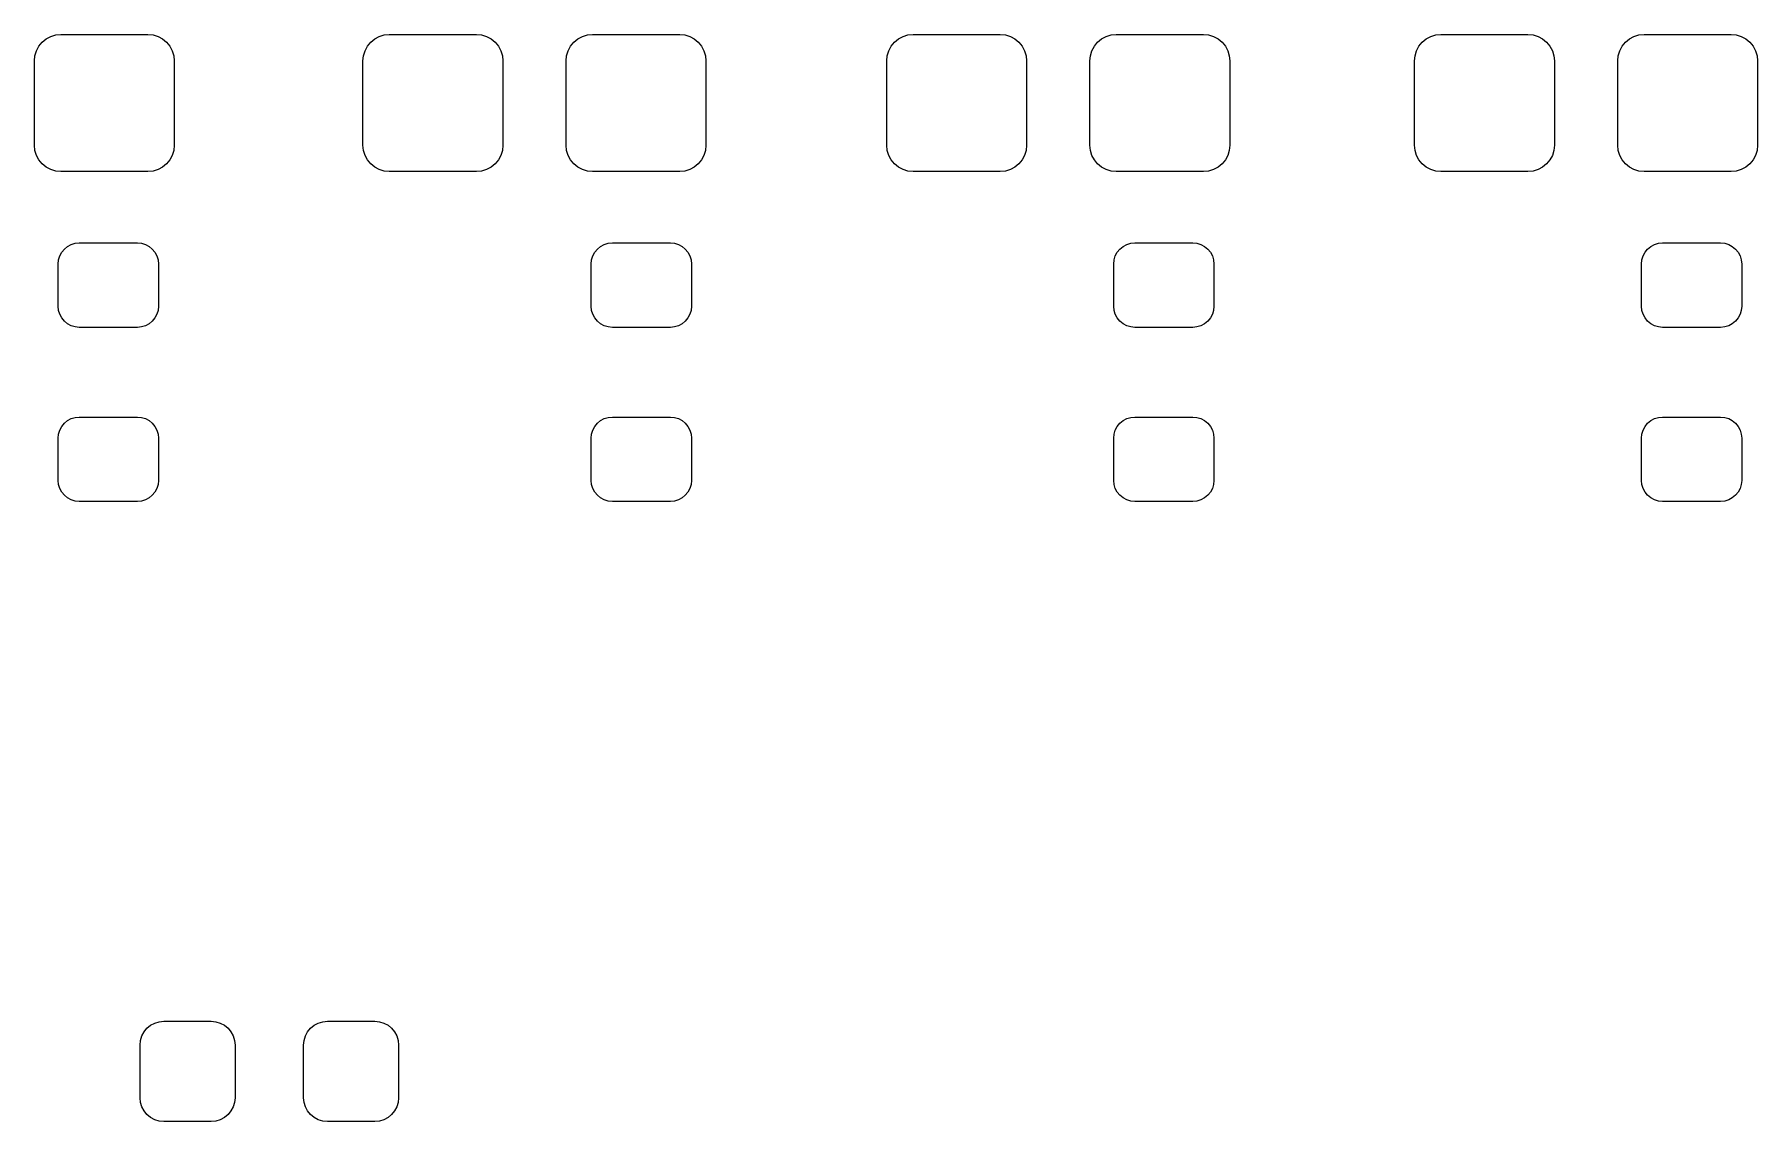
# Model space of a CAD drawing. Extents: x 107 to 210, y -143 to -92.
# Drawn here: x 156.2 to 172.53, y -102 to -91.7 of the extents above; entities that cross this region are included whole.
import ezdxf

# ---------------------------------------------------------------- set-up
doc = ezdxf.new("R2010")
doc.units = 0
doc.layers.add('BLACK', color=7, linetype='CONTINUOUS')

msp = doc.modelspace()

# ---------------------------------------------------------------- linework, layer by layer
at = {"layer": 'BLACK', "linetype": 'CONTINUOUS'}
for p, q in [((156.273, -91.7732), (156.311, -91.7421)), ((156.311, -91.7421), (156.354, -91.719)), ((156.354, -91.719), (156.401, -91.7048)), ((156.401, -91.7048), (156.45, -91.7)), ((156.45, -91.7), (157.275, -91.7)), ((157.275, -91.7), (157.324, -91.7048)), ((157.324, -91.7048), (157.371, -91.719)), ((157.371, -91.719), (157.414, -91.7421)), ((157.414, -91.7421), (157.452, -91.7732)), ((159.386, -91.7732), (159.424, -91.7421)), ((159.424, -91.7421), (159.467, -91.719)), ((159.467, -91.719), (159.514, -91.7048)), ((159.514, -91.7048), (159.562, -91.7)), ((159.562, -91.7), (160.388, -91.7)), ((160.388, -91.7), (160.436, -91.7048)), ((160.436, -91.7048), (160.483, -91.719)), ((160.483, -91.719), (160.526, -91.7421)), ((160.526, -91.7421), (160.564, -91.7732)), ((161.311, -91.7732), (161.349, -91.7421)), ((161.349, -91.7421), (161.392, -91.719)), ((161.392, -91.719), (161.439, -91.7048)), ((161.439, -91.7048), (161.487, -91.7)), ((161.487, -91.7), (162.313, -91.7)), ((162.313, -91.7), (162.361, -91.7048)), ((162.361, -91.7048), (162.408, -91.719)), ((162.408, -91.719), (162.451, -91.7421)), ((162.451, -91.7421), (162.489, -91.7732)), ((164.348, -91.7732), (164.386, -91.7421)), ((164.386, -91.7421), (164.429, -91.719)), ((164.429, -91.719), (164.476, -91.7048)), ((164.476, -91.7048), (164.525, -91.7)), ((164.525, -91.7), (165.35, -91.7)), ((165.35, -91.7), (165.399, -91.7048)), ((165.399, -91.7048), (165.446, -91.719)), ((165.446, -91.719), (165.489, -91.7421)), ((165.489, -91.7421), (165.527, -91.7732)), ((166.273, -91.7732), (166.311, -91.7421)), ((166.311, -91.7421), (166.354, -91.719)), ((166.354, -91.719), (166.401, -91.7048)), ((166.401, -91.7048), (166.45, -91.7)), ((166.45, -91.7), (167.275, -91.7)), ((167.275, -91.7), (167.324, -91.7048)), ((167.324, -91.7048), (167.371, -91.719)), ((167.371, -91.719), (167.414, -91.7421)), ((167.414, -91.7421), (167.452, -91.7732)), ((169.348, -91.7732), (169.386, -91.7421)), ((169.386, -91.7421), (169.429, -91.719)), ((169.429, -91.719), (169.476, -91.7048)), ((169.476, -91.7048), (169.525, -91.7)), ((169.525, -91.7), (170.35, -91.7)), ((170.35, -91.7), (170.399, -91.7048)), ((170.399, -91.7048), (170.446, -91.719)), ((170.446, -91.719), (170.489, -91.7421)), ((170.489, -91.7421), (170.527, -91.7732)), ((171.273, -91.7732), (171.311, -91.7421)), ((171.311, -91.7421), (171.354, -91.719)), ((171.354, -91.719), (171.401, -91.7048)), ((171.401, -91.7048), (171.45, -91.7)), ((171.45, -91.7), (172.275, -91.7)), ((172.275, -91.7), (172.324, -91.7048)), ((172.324, -91.7048), (172.371, -91.719)), ((172.371, -91.719), (172.414, -91.7421)), ((172.414, -91.7421), (172.452, -91.7732)), ((156.2, -91.95), (156.205, -91.9012)), ((156.205, -91.9012), (156.219, -91.8543)), ((156.219, -91.8543), (156.242, -91.8111)), ((156.242, -91.8111), (156.273, -91.7732)), ((157.452, -91.7732), (157.483, -91.8111)), ((157.483, -91.8111), (157.506, -91.8543)), ((157.506, -91.8543), (157.52, -91.9012)), ((157.52, -91.9012), (157.525, -91.95)), ((159.312, -91.95), (159.317, -91.9012)), ((159.317, -91.9012), (159.332, -91.8543)), ((159.332, -91.8543), (159.355, -91.8111)), ((159.355, -91.8111), (159.386, -91.7732)), ((160.564, -91.7732), (160.595, -91.8111)), ((160.595, -91.8111), (160.618, -91.8543)), ((160.618, -91.8543), (160.633, -91.9012)), ((160.633, -91.9012), (160.637, -91.95)), ((161.237, -91.95), (161.242, -91.9012)), ((161.242, -91.9012), (161.257, -91.8543)), ((161.257, -91.8543), (161.28, -91.8111)), ((161.28, -91.8111), (161.311, -91.7732)), ((162.489, -91.7732), (162.52, -91.8111)), ((162.52, -91.8111), (162.543, -91.8543)), ((162.543, -91.8543), (162.558, -91.9012)), ((162.558, -91.9012), (162.562, -91.95)), ((164.275, -91.95), (164.28, -91.9012)), ((164.28, -91.9012), (164.294, -91.8543)), ((164.294, -91.8543), (164.317, -91.8111)), ((164.317, -91.8111), (164.348, -91.7732)), ((165.527, -91.7732), (165.558, -91.8111)), ((165.558, -91.8111), (165.581, -91.8543)), ((165.581, -91.8543), (165.595, -91.9012)), ((165.595, -91.9012), (165.6, -91.95)), ((166.2, -91.95), (166.205, -91.9012)), ((166.205, -91.9012), (166.219, -91.8543)), ((166.219, -91.8543), (166.242, -91.8111)), ((166.242, -91.8111), (166.273, -91.7732)), ((167.452, -91.7732), (167.483, -91.8111)), ((167.483, -91.8111), (167.506, -91.8543)), ((167.506, -91.8543), (167.52, -91.9012)), ((167.52, -91.9012), (167.525, -91.95)), ((169.275, -91.95), (169.28, -91.9012)), ((169.28, -91.9012), (169.294, -91.8543)), ((169.294, -91.8543), (169.317, -91.8111)), ((169.317, -91.8111), (169.348, -91.7732)), ((170.527, -91.7732), (170.558, -91.8111)), ((170.558, -91.8111), (170.581, -91.8543)), ((170.581, -91.8543), (170.595, -91.9012)), ((170.595, -91.9012), (170.6, -91.95)), ((171.2, -91.95), (171.205, -91.9012)), ((171.205, -91.9012), (171.219, -91.8543)), ((171.219, -91.8543), (171.242, -91.8111)), ((171.242, -91.8111), (171.273, -91.7732)), ((172.452, -91.7732), (172.483, -91.8111)), ((172.483, -91.8111), (172.506, -91.8543)), ((172.506, -91.8543), (172.52, -91.9012)), ((172.52, -91.9012), (172.525, -91.95)), ((156.2, -92.75), (156.2, -91.95)), ((157.525, -91.95), (157.525, -92.75)), ((159.312, -92.75), (159.312, -91.95)), ((160.637, -91.95), (160.637, -92.75)), ((161.237, -92.75), (161.237, -91.95)), ((162.562, -91.95), (162.562, -92.75)), ((164.275, -92.75), (164.275, -91.95)), ((165.6, -91.95), (165.6, -92.75)), ((166.2, -92.75), (166.2, -91.95)), ((167.525, -91.95), (167.525, -92.75)), ((169.275, -92.75), (169.275, -91.95)), ((170.6, -91.95), (170.6, -92.75)), ((171.2, -92.75), (171.2, -91.95)), ((172.525, -91.95), (172.525, -92.75)), ((156.205, -92.7988), (156.2, -92.75)), ((156.219, -92.8457), (156.205, -92.7988)), ((156.242, -92.8889), (156.219, -92.8457)), ((156.273, -92.9268), (156.242, -92.8889)), ((157.483, -92.8889), (157.452, -92.9268)), ((157.506, -92.8457), (157.483, -92.8889)), ((157.52, -92.7988), (157.506, -92.8457)), ((157.525, -92.75), (157.52, -92.7988)), ((159.317, -92.7988), (159.312, -92.75)), ((159.332, -92.8457), (159.317, -92.7988)), ((159.355, -92.8889), (159.332, -92.8457)), ((159.386, -92.9268), (159.355, -92.8889)), ((160.595, -92.8889), (160.564, -92.9268)), ((160.618, -92.8457), (160.595, -92.8889)), ((160.633, -92.7988), (160.618, -92.8457)), ((160.637, -92.75), (160.633, -92.7988)), ((161.242, -92.7988), (161.237, -92.75)), ((161.257, -92.8457), (161.242, -92.7988)), ((161.28, -92.8889), (161.257, -92.8457)), ((161.311, -92.9268), (161.28, -92.8889)), ((162.52, -92.8889), (162.489, -92.9268)), ((162.543, -92.8457), (162.52, -92.8889)), ((162.558, -92.7988), (162.543, -92.8457)), ((162.562, -92.75), (162.558, -92.7988)), ((164.28, -92.7988), (164.275, -92.75)), ((164.294, -92.8457), (164.28, -92.7988)), ((164.317, -92.8889), (164.294, -92.8457)), ((164.348, -92.9268), (164.317, -92.8889)), ((165.558, -92.8889), (165.527, -92.9268)), ((165.581, -92.8457), (165.558, -92.8889)), ((165.595, -92.7988), (165.581, -92.8457)), ((165.6, -92.75), (165.595, -92.7988)), ((166.205, -92.7988), (166.2, -92.75)), ((166.219, -92.8457), (166.205, -92.7988)), ((166.242, -92.8889), (166.219, -92.8457)), ((166.273, -92.9268), (166.242, -92.8889)), ((167.483, -92.8889), (167.452, -92.9268)), ((167.506, -92.8457), (167.483, -92.8889)), ((167.52, -92.7988), (167.506, -92.8457)), ((167.525, -92.75), (167.52, -92.7988)), ((169.28, -92.7988), (169.275, -92.75)), ((169.294, -92.8457), (169.28, -92.7988)), ((169.317, -92.8889), (169.294, -92.8457)), ((169.348, -92.9268), (169.317, -92.8889)), ((170.558, -92.8889), (170.527, -92.9268)), ((170.581, -92.8457), (170.558, -92.8889)), ((170.595, -92.7988), (170.581, -92.8457)), ((170.6, -92.75), (170.595, -92.7988)), ((171.205, -92.7988), (171.2, -92.75)), ((171.219, -92.8457), (171.205, -92.7988)), ((171.242, -92.8889), (171.219, -92.8457)), ((171.273, -92.9268), (171.242, -92.8889)), ((172.483, -92.8889), (172.452, -92.9268)), ((172.506, -92.8457), (172.483, -92.8889)), ((172.52, -92.7988), (172.506, -92.8457)), ((172.525, -92.75), (172.52, -92.7988)), ((156.311, -92.9579), (156.273, -92.9268)), ((156.354, -92.981), (156.311, -92.9579)), ((156.401, -92.9952), (156.354, -92.981)), ((156.45, -93), (156.401, -92.9952)), ((157.275, -93), (156.45, -93)), ((157.324, -92.9952), (157.275, -93)), ((157.371, -92.981), (157.324, -92.9952)), ((157.414, -92.9579), (157.371, -92.981)), ((157.452, -92.9268), (157.414, -92.9579)), ((159.424, -92.9579), (159.386, -92.9268)), ((159.467, -92.981), (159.424, -92.9579)), ((159.514, -92.9952), (159.467, -92.981)), ((159.562, -93), (159.514, -92.9952)), ((160.388, -93), (159.562, -93)), ((160.436, -92.9952), (160.388, -93)), ((160.483, -92.981), (160.436, -92.9952)), ((160.526, -92.9579), (160.483, -92.981)), ((160.564, -92.9268), (160.526, -92.9579)), ((161.349, -92.9579), (161.311, -92.9268)), ((161.392, -92.981), (161.349, -92.9579)), ((161.439, -92.9952), (161.392, -92.981)), ((161.487, -93), (161.439, -92.9952)), ((162.313, -93), (161.487, -93)), ((162.361, -92.9952), (162.313, -93)), ((162.408, -92.981), (162.361, -92.9952)), ((162.451, -92.9579), (162.408, -92.981)), ((162.489, -92.9268), (162.451, -92.9579)), ((164.386, -92.9579), (164.348, -92.9268)), ((164.429, -92.981), (164.386, -92.9579)), ((164.476, -92.9952), (164.429, -92.981)), ((164.525, -93), (164.476, -92.9952)), ((165.35, -93), (164.525, -93)), ((165.399, -92.9952), (165.35, -93)), ((165.446, -92.981), (165.399, -92.9952)), ((165.489, -92.9579), (165.446, -92.981)), ((165.527, -92.9268), (165.489, -92.9579)), ((166.311, -92.9579), (166.273, -92.9268)), ((166.354, -92.981), (166.311, -92.9579)), ((166.401, -92.9952), (166.354, -92.981)), ((166.45, -93), (166.401, -92.9952)), ((167.275, -93), (166.45, -93)), ((167.324, -92.9952), (167.275, -93)), ((167.371, -92.981), (167.324, -92.9952)), ((167.414, -92.9579), (167.371, -92.981)), ((167.452, -92.9268), (167.414, -92.9579)), ((169.386, -92.9579), (169.348, -92.9268)), ((169.429, -92.981), (169.386, -92.9579)), ((169.476, -92.9952), (169.429, -92.981)), ((169.525, -93), (169.476, -92.9952)), ((170.35, -93), (169.525, -93)), ((170.399, -92.9952), (170.35, -93)), ((170.446, -92.981), (170.399, -92.9952)), ((170.489, -92.9579), (170.446, -92.981)), ((170.527, -92.9268), (170.489, -92.9579)), ((171.311, -92.9579), (171.273, -92.9268)), ((171.354, -92.981), (171.311, -92.9579)), ((171.401, -92.9952), (171.354, -92.981)), ((171.45, -93), (171.401, -92.9952)), ((172.275, -93), (171.45, -93)), ((172.324, -92.9952), (172.275, -93)), ((172.371, -92.981), (172.324, -92.9952)), ((172.414, -92.9579), (172.371, -92.981)), ((172.452, -92.9268), (172.414, -92.9579)), ((156.514, -93.7087), (156.548, -93.6902)), ((156.548, -93.6902), (156.586, -93.6788)), ((156.586, -93.6788), (156.625, -93.675)), ((156.625, -93.675), (157.175, -93.675)), ((157.175, -93.675), (157.214, -93.6788)), ((157.214, -93.6788), (157.252, -93.6902)), ((157.252, -93.6902), (157.286, -93.7087)), ((161.564, -93.7087), (161.598, -93.6902)), ((161.598, -93.6902), (161.636, -93.6788)), ((161.636, -93.6788), (161.675, -93.675)), ((161.675, -93.675), (162.225, -93.675)), ((162.225, -93.675), (162.264, -93.6788)), ((162.264, -93.6788), (162.302, -93.6902)), ((162.302, -93.6902), (162.336, -93.7087)), ((166.514, -93.7087), (166.548, -93.6902)), ((166.548, -93.6902), (166.586, -93.6788)), ((166.586, -93.6788), (166.625, -93.675)), ((166.625, -93.675), (167.175, -93.675)), ((167.175, -93.675), (167.214, -93.6788)), ((167.214, -93.6788), (167.252, -93.6902)), ((167.252, -93.6902), (167.286, -93.7087)), ((171.514, -93.7087), (171.548, -93.6902)), ((171.548, -93.6902), (171.586, -93.6788)), ((171.586, -93.6788), (171.625, -93.675)), ((171.625, -93.675), (172.175, -93.675)), ((172.175, -93.675), (172.214, -93.6788)), ((172.214, -93.6788), (172.252, -93.6902)), ((172.252, -93.6902), (172.286, -93.7087)), ((156.425, -93.875), (156.429, -93.836)), ((156.429, -93.836), (156.44, -93.7985)), ((156.44, -93.7985), (156.459, -93.7639)), ((156.459, -93.7639), (156.484, -93.7336)), ((156.484, -93.7336), (156.514, -93.7087)), ((157.286, -93.7087), (157.316, -93.7336)), ((157.316, -93.7336), (157.341, -93.7639)), ((157.341, -93.7639), (157.36, -93.7985)), ((157.36, -93.7985), (157.371, -93.836)), ((157.371, -93.836), (157.375, -93.875)), ((161.475, -93.875), (161.479, -93.836)), ((161.479, -93.836), (161.49, -93.7985)), ((161.49, -93.7985), (161.509, -93.7639)), ((161.509, -93.7639), (161.534, -93.7336)), ((161.534, -93.7336), (161.564, -93.7087)), ((162.336, -93.7087), (162.366, -93.7336)), ((162.366, -93.7336), (162.391, -93.7639)), ((162.391, -93.7639), (162.41, -93.7985)), ((162.41, -93.7985), (162.421, -93.836)), ((162.421, -93.836), (162.425, -93.875)), ((166.425, -93.875), (166.429, -93.836)), ((166.429, -93.836), (166.44, -93.7985)), ((166.44, -93.7985), (166.459, -93.7639)), ((166.459, -93.7639), (166.484, -93.7336)), ((166.484, -93.7336), (166.514, -93.7087)), ((167.286, -93.7087), (167.316, -93.7336)), ((167.316, -93.7336), (167.341, -93.7639)), ((167.341, -93.7639), (167.36, -93.7985)), ((167.36, -93.7985), (167.371, -93.836)), ((167.371, -93.836), (167.375, -93.875)), ((171.425, -93.875), (171.429, -93.836)), ((171.429, -93.836), (171.44, -93.7985)), ((171.44, -93.7985), (171.459, -93.7639)), ((171.459, -93.7639), (171.484, -93.7336)), ((171.484, -93.7336), (171.514, -93.7087)), ((172.286, -93.7087), (172.316, -93.7336)), ((172.316, -93.7336), (172.341, -93.7639)), ((172.341, -93.7639), (172.36, -93.7985)), ((172.36, -93.7985), (172.371, -93.836)), ((172.371, -93.836), (172.375, -93.875)), ((156.425, -94.275), (156.425, -93.875)), ((157.375, -93.875), (157.375, -94.275)), ((161.475, -94.275), (161.475, -93.875)), ((162.425, -93.875), (162.425, -94.275)), ((166.425, -94.275), (166.425, -93.875)), ((167.375, -93.875), (167.375, -94.275)), ((171.425, -94.275), (171.425, -93.875)), ((172.375, -93.875), (172.375, -94.275)), ((156.429, -94.314), (156.425, -94.275)), ((156.44, -94.3515), (156.429, -94.314)), ((156.459, -94.3861), (156.44, -94.3515)), ((157.36, -94.3515), (157.341, -94.3861)), ((157.371, -94.314), (157.36, -94.3515)), ((157.375, -94.275), (157.371, -94.314)), ((161.479, -94.314), (161.475, -94.275)), ((161.49, -94.3515), (161.479, -94.314)), ((161.509, -94.3861), (161.49, -94.3515)), ((162.41, -94.3515), (162.391, -94.3861)), ((162.421, -94.314), (162.41, -94.3515)), ((162.425, -94.275), (162.421, -94.314)), ((166.429, -94.314), (166.425, -94.275)), ((166.44, -94.3515), (166.429, -94.314)), ((166.459, -94.3861), (166.44, -94.3515)), ((167.36, -94.3515), (167.341, -94.3861)), ((167.371, -94.314), (167.36, -94.3515)), ((167.375, -94.275), (167.371, -94.314)), ((171.429, -94.314), (171.425, -94.275)), ((171.44, -94.3515), (171.429, -94.314)), ((171.459, -94.3861), (171.44, -94.3515)), ((172.36, -94.3515), (172.341, -94.3861)), ((172.371, -94.314), (172.36, -94.3515)), ((172.375, -94.275), (172.371, -94.314)), ((156.484, -94.4164), (156.459, -94.3861)), ((156.514, -94.4413), (156.484, -94.4164)), ((156.548, -94.4598), (156.514, -94.4413)), ((156.586, -94.4712), (156.548, -94.4598)), ((156.625, -94.475), (156.586, -94.4712)), ((157.175, -94.475), (156.625, -94.475)), ((157.214, -94.4712), (157.175, -94.475)), ((157.252, -94.4598), (157.214, -94.4712)), ((157.286, -94.4413), (157.252, -94.4598)), ((157.316, -94.4164), (157.286, -94.4413)), ((157.341, -94.3861), (157.316, -94.4164)), ((161.534, -94.4164), (161.509, -94.3861)), ((161.564, -94.4413), (161.534, -94.4164)), ((161.598, -94.4598), (161.564, -94.4413)), ((161.636, -94.4712), (161.598, -94.4598)), ((161.675, -94.475), (161.636, -94.4712)), ((162.225, -94.475), (161.675, -94.475)), ((162.264, -94.4712), (162.225, -94.475)), ((162.302, -94.4598), (162.264, -94.4712)), ((162.336, -94.4413), (162.302, -94.4598)), ((162.366, -94.4164), (162.336, -94.4413)), ((162.391, -94.3861), (162.366, -94.4164)), ((166.484, -94.4164), (166.459, -94.3861)), ((166.514, -94.4413), (166.484, -94.4164)), ((166.548, -94.4598), (166.514, -94.4413)), ((166.586, -94.4712), (166.548, -94.4598)), ((166.625, -94.475), (166.586, -94.4712)), ((167.175, -94.475), (166.625, -94.475)), ((167.214, -94.4712), (167.175, -94.475)), ((167.252, -94.4598), (167.214, -94.4712)), ((167.286, -94.4413), (167.252, -94.4598)), ((167.316, -94.4164), (167.286, -94.4413)), ((167.341, -94.3861), (167.316, -94.4164)), ((171.484, -94.4164), (171.459, -94.3861)), ((171.514, -94.4413), (171.484, -94.4164)), ((171.548, -94.4598), (171.514, -94.4413)), ((171.586, -94.4712), (171.548, -94.4598)), ((171.625, -94.475), (171.586, -94.4712)), ((172.175, -94.475), (171.625, -94.475)), ((172.214, -94.4712), (172.175, -94.475)), ((172.252, -94.4598), (172.214, -94.4712)), ((172.286, -94.4413), (172.252, -94.4598)), ((172.316, -94.4164), (172.286, -94.4413)), ((172.341, -94.3861), (172.316, -94.4164)), ((156.548, -95.3402), (156.586, -95.3288)), ((156.586, -95.3288), (156.625, -95.325)), ((156.625, -95.325), (157.175, -95.325)), ((157.175, -95.325), (157.214, -95.3288)), ((157.214, -95.3288), (157.252, -95.3402)), ((161.598, -95.3402), (161.636, -95.3288)), ((161.636, -95.3288), (161.675, -95.325)), ((161.675, -95.325), (162.225, -95.325)), ((162.225, -95.325), (162.264, -95.3288)), ((162.264, -95.3288), (162.302, -95.3402)), ((166.548, -95.3402), (166.586, -95.3288)), ((166.586, -95.3288), (166.625, -95.325)), ((166.625, -95.325), (167.175, -95.325)), ((167.175, -95.325), (167.214, -95.3288)), ((167.214, -95.3288), (167.252, -95.3402)), ((171.548, -95.3402), (171.586, -95.3288)), ((171.586, -95.3288), (171.625, -95.325)), ((171.625, -95.325), (172.175, -95.325)), ((172.175, -95.325), (172.214, -95.3288)), ((172.214, -95.3288), (172.252, -95.3402)), ((156.425, -95.525), (156.429, -95.486)), ((156.429, -95.486), (156.44, -95.4485)), ((156.44, -95.4485), (156.459, -95.4139)), ((156.459, -95.4139), (156.484, -95.3836)), ((156.484, -95.3836), (156.514, -95.3587)), ((156.514, -95.3587), (156.548, -95.3402)), ((157.252, -95.3402), (157.286, -95.3587)), ((157.286, -95.3587), (157.316, -95.3836)), ((157.316, -95.3836), (157.341, -95.4139)), ((157.341, -95.4139), (157.36, -95.4485)), ((157.36, -95.4485), (157.371, -95.486)), ((157.371, -95.486), (157.375, -95.525)), ((161.475, -95.525), (161.479, -95.486)), ((161.479, -95.486), (161.49, -95.4485)), ((161.49, -95.4485), (161.509, -95.4139)), ((161.509, -95.4139), (161.534, -95.3836)), ((161.534, -95.3836), (161.564, -95.3587)), ((161.564, -95.3587), (161.598, -95.3402)), ((162.302, -95.3402), (162.336, -95.3587)), ((162.336, -95.3587), (162.366, -95.3836)), ((162.366, -95.3836), (162.391, -95.4139)), ((162.391, -95.4139), (162.41, -95.4485)), ((162.41, -95.4485), (162.421, -95.486)), ((162.421, -95.486), (162.425, -95.525)), ((166.425, -95.525), (166.429, -95.486)), ((166.429, -95.486), (166.44, -95.4485)), ((166.44, -95.4485), (166.459, -95.4139)), ((166.459, -95.4139), (166.484, -95.3836)), ((166.484, -95.3836), (166.514, -95.3587)), ((166.514, -95.3587), (166.548, -95.3402)), ((167.252, -95.3402), (167.286, -95.3587)), ((167.286, -95.3587), (167.316, -95.3836)), ((167.316, -95.3836), (167.341, -95.4139)), ((167.341, -95.4139), (167.36, -95.4485)), ((167.36, -95.4485), (167.371, -95.486)), ((167.371, -95.486), (167.375, -95.525)), ((171.425, -95.525), (171.429, -95.486)), ((171.429, -95.486), (171.44, -95.4485)), ((171.44, -95.4485), (171.459, -95.4139)), ((171.459, -95.4139), (171.484, -95.3836)), ((171.484, -95.3836), (171.514, -95.3587)), ((171.514, -95.3587), (171.548, -95.3402)), ((172.252, -95.3402), (172.286, -95.3587)), ((172.286, -95.3587), (172.316, -95.3836)), ((172.316, -95.3836), (172.341, -95.4139)), ((172.341, -95.4139), (172.36, -95.4485)), ((172.36, -95.4485), (172.371, -95.486)), ((172.371, -95.486), (172.375, -95.525)), ((156.425, -95.925), (156.425, -95.525)), ((157.375, -95.525), (157.375, -95.925)), ((161.475, -95.925), (161.475, -95.525)), ((162.425, -95.525), (162.425, -95.925)), ((166.425, -95.925), (166.425, -95.525)), ((167.375, -95.525), (167.375, -95.925)), ((171.425, -95.925), (171.425, -95.525)), ((172.375, -95.525), (172.375, -95.925)), ((156.429, -95.964), (156.425, -95.925)), ((156.44, -96.0015), (156.429, -95.964)), ((157.371, -95.964), (157.36, -96.0015)), ((157.375, -95.925), (157.371, -95.964)), ((161.479, -95.964), (161.475, -95.925)), ((161.49, -96.0015), (161.479, -95.964)), ((162.421, -95.964), (162.41, -96.0015)), ((162.425, -95.925), (162.421, -95.964)), ((166.429, -95.964), (166.425, -95.925)), ((166.44, -96.0015), (166.429, -95.964)), ((167.371, -95.964), (167.36, -96.0015)), ((167.375, -95.925), (167.371, -95.964)), ((171.429, -95.964), (171.425, -95.925)), ((171.44, -96.0015), (171.429, -95.964)), ((172.371, -95.964), (172.36, -96.0015)), ((172.375, -95.925), (172.371, -95.964)), ((156.459, -96.0361), (156.44, -96.0015)), ((156.484, -96.0664), (156.459, -96.0361)), ((156.514, -96.0913), (156.484, -96.0664)), ((156.548, -96.1098), (156.514, -96.0913)), ((156.586, -96.1212), (156.548, -96.1098)), ((156.625, -96.125), (156.586, -96.1212)), ((157.175, -96.125), (156.625, -96.125)), ((157.214, -96.1212), (157.175, -96.125)), ((157.252, -96.1098), (157.214, -96.1212)), ((157.286, -96.0913), (157.252, -96.1098)), ((157.316, -96.0664), (157.286, -96.0913)), ((157.341, -96.0361), (157.316, -96.0664)), ((157.36, -96.0015), (157.341, -96.0361)), ((161.509, -96.0361), (161.49, -96.0015)), ((161.534, -96.0664), (161.509, -96.0361)), ((161.564, -96.0913), (161.534, -96.0664)), ((161.598, -96.1098), (161.564, -96.0913)), ((161.636, -96.1212), (161.598, -96.1098)), ((161.675, -96.125), (161.636, -96.1212)), ((162.225, -96.125), (161.675, -96.125)), ((162.264, -96.1212), (162.225, -96.125)), ((162.302, -96.1098), (162.264, -96.1212)), ((162.336, -96.0913), (162.302, -96.1098)), ((162.366, -96.0664), (162.336, -96.0913)), ((162.391, -96.0361), (162.366, -96.0664)), ((162.41, -96.0015), (162.391, -96.0361)), ((166.459, -96.0361), (166.44, -96.0015)), ((166.484, -96.0664), (166.459, -96.0361)), ((166.514, -96.0913), (166.484, -96.0664)), ((166.548, -96.1098), (166.514, -96.0913)), ((166.586, -96.1212), (166.548, -96.1098)), ((166.625, -96.125), (166.586, -96.1212)), ((167.175, -96.125), (166.625, -96.125)), ((167.214, -96.1212), (167.175, -96.125)), ((167.252, -96.1098), (167.214, -96.1212)), ((167.286, -96.0913), (167.252, -96.1098)), ((167.316, -96.0664), (167.286, -96.0913)), ((167.341, -96.0361), (167.316, -96.0664)), ((167.36, -96.0015), (167.341, -96.0361)), ((171.459, -96.0361), (171.44, -96.0015)), ((171.484, -96.0664), (171.459, -96.0361)), ((171.514, -96.0913), (171.484, -96.0664)), ((171.548, -96.1098), (171.514, -96.0913)), ((171.586, -96.1212), (171.548, -96.1098)), ((171.625, -96.125), (171.586, -96.1212)), ((172.175, -96.125), (171.625, -96.125)), ((172.214, -96.1212), (172.175, -96.125)), ((172.252, -96.1098), (172.214, -96.1212)), ((172.286, -96.0913), (172.252, -96.1098)), ((172.316, -96.0664), (172.286, -96.0913)), ((172.341, -96.0361), (172.316, -96.0664)), ((172.36, -96.0015), (172.341, -96.0361)), ((157.381, -101.054), (157.425, -101.05)), ((157.425, -101.05), (157.875, -101.05)), ((157.875, -101.05), (157.919, -101.054)), ((158.931, -101.054), (158.975, -101.05)), ((158.975, -101.05), (159.425, -101.05)), ((159.425, -101.05), (159.469, -101.054)), ((157.204, -101.231), (157.217, -101.189)), ((157.217, -101.189), (157.238, -101.15)), ((157.238, -101.15), (157.266, -101.116)), ((157.266, -101.116), (157.3, -101.088)), ((157.3, -101.088), (157.339, -101.067)), ((157.339, -101.067), (157.381, -101.054)), ((157.919, -101.054), (157.961, -101.067)), ((157.961, -101.067), (158, -101.088)), ((158, -101.088), (158.034, -101.116)), ((158.034, -101.116), (158.062, -101.15)), ((158.062, -101.15), (158.083, -101.189)), ((158.083, -101.189), (158.096, -101.231)), ((158.754, -101.231), (158.767, -101.189)), ((158.767, -101.189), (158.788, -101.15)), ((158.788, -101.15), (158.816, -101.116)), ((158.816, -101.116), (158.85, -101.088)), ((158.85, -101.088), (158.889, -101.067)), ((158.889, -101.067), (158.931, -101.054)), ((159.469, -101.054), (159.511, -101.067)), ((159.511, -101.067), (159.55, -101.088)), ((159.55, -101.088), (159.584, -101.116)), ((159.584, -101.116), (159.612, -101.15)), ((159.612, -101.15), (159.633, -101.189)), ((159.633, -101.189), (159.646, -101.231)), ((157.2, -101.275), (157.204, -101.231)), ((157.2, -101.775), (157.2, -101.275)), ((158.096, -101.231), (158.1, -101.275)), ((158.1, -101.275), (158.1, -101.775)), ((158.75, -101.275), (158.754, -101.231)), ((158.75, -101.775), (158.75, -101.275)), ((159.646, -101.231), (159.65, -101.275)), ((159.65, -101.275), (159.65, -101.775)), ((157.204, -101.819), (157.2, -101.775)), ((157.217, -101.861), (157.204, -101.819)), ((157.238, -101.9), (157.217, -101.861)), ((158.083, -101.861), (158.062, -101.9)), ((158.096, -101.819), (158.083, -101.861)), ((158.1, -101.775), (158.096, -101.819)), ((158.754, -101.819), (158.75, -101.775)), ((158.767, -101.861), (158.754, -101.819)), ((158.788, -101.9), (158.767, -101.861)), ((159.633, -101.861), (159.612, -101.9)), ((159.646, -101.819), (159.633, -101.861)), ((159.65, -101.775), (159.646, -101.819)), ((157.266, -101.934), (157.238, -101.9)), ((157.3, -101.962), (157.266, -101.934)), ((157.339, -101.983), (157.3, -101.962)), ((157.381, -101.996), (157.339, -101.983)), ((157.425, -102), (157.381, -101.996)), ((157.875, -102), (157.425, -102)), ((157.919, -101.996), (157.875, -102)), ((157.961, -101.983), (157.919, -101.996)), ((158, -101.962), (157.961, -101.983)), ((158.034, -101.934), (158, -101.962)), ((158.062, -101.9), (158.034, -101.934)), ((158.816, -101.934), (158.788, -101.9)), ((158.85, -101.962), (158.816, -101.934)), ((158.889, -101.983), (158.85, -101.962)), ((158.931, -101.996), (158.889, -101.983)), ((158.975, -102), (158.931, -101.996)), ((159.425, -102), (158.975, -102)), ((159.469, -101.996), (159.425, -102)), ((159.511, -101.983), (159.469, -101.996)), ((159.55, -101.962), (159.511, -101.983)), ((159.584, -101.934), (159.55, -101.962)), ((159.612, -101.9), (159.584, -101.934))]:
    msp.add_line(p, q, dxfattribs=at)

doc.saveas('drawing.dxf')
